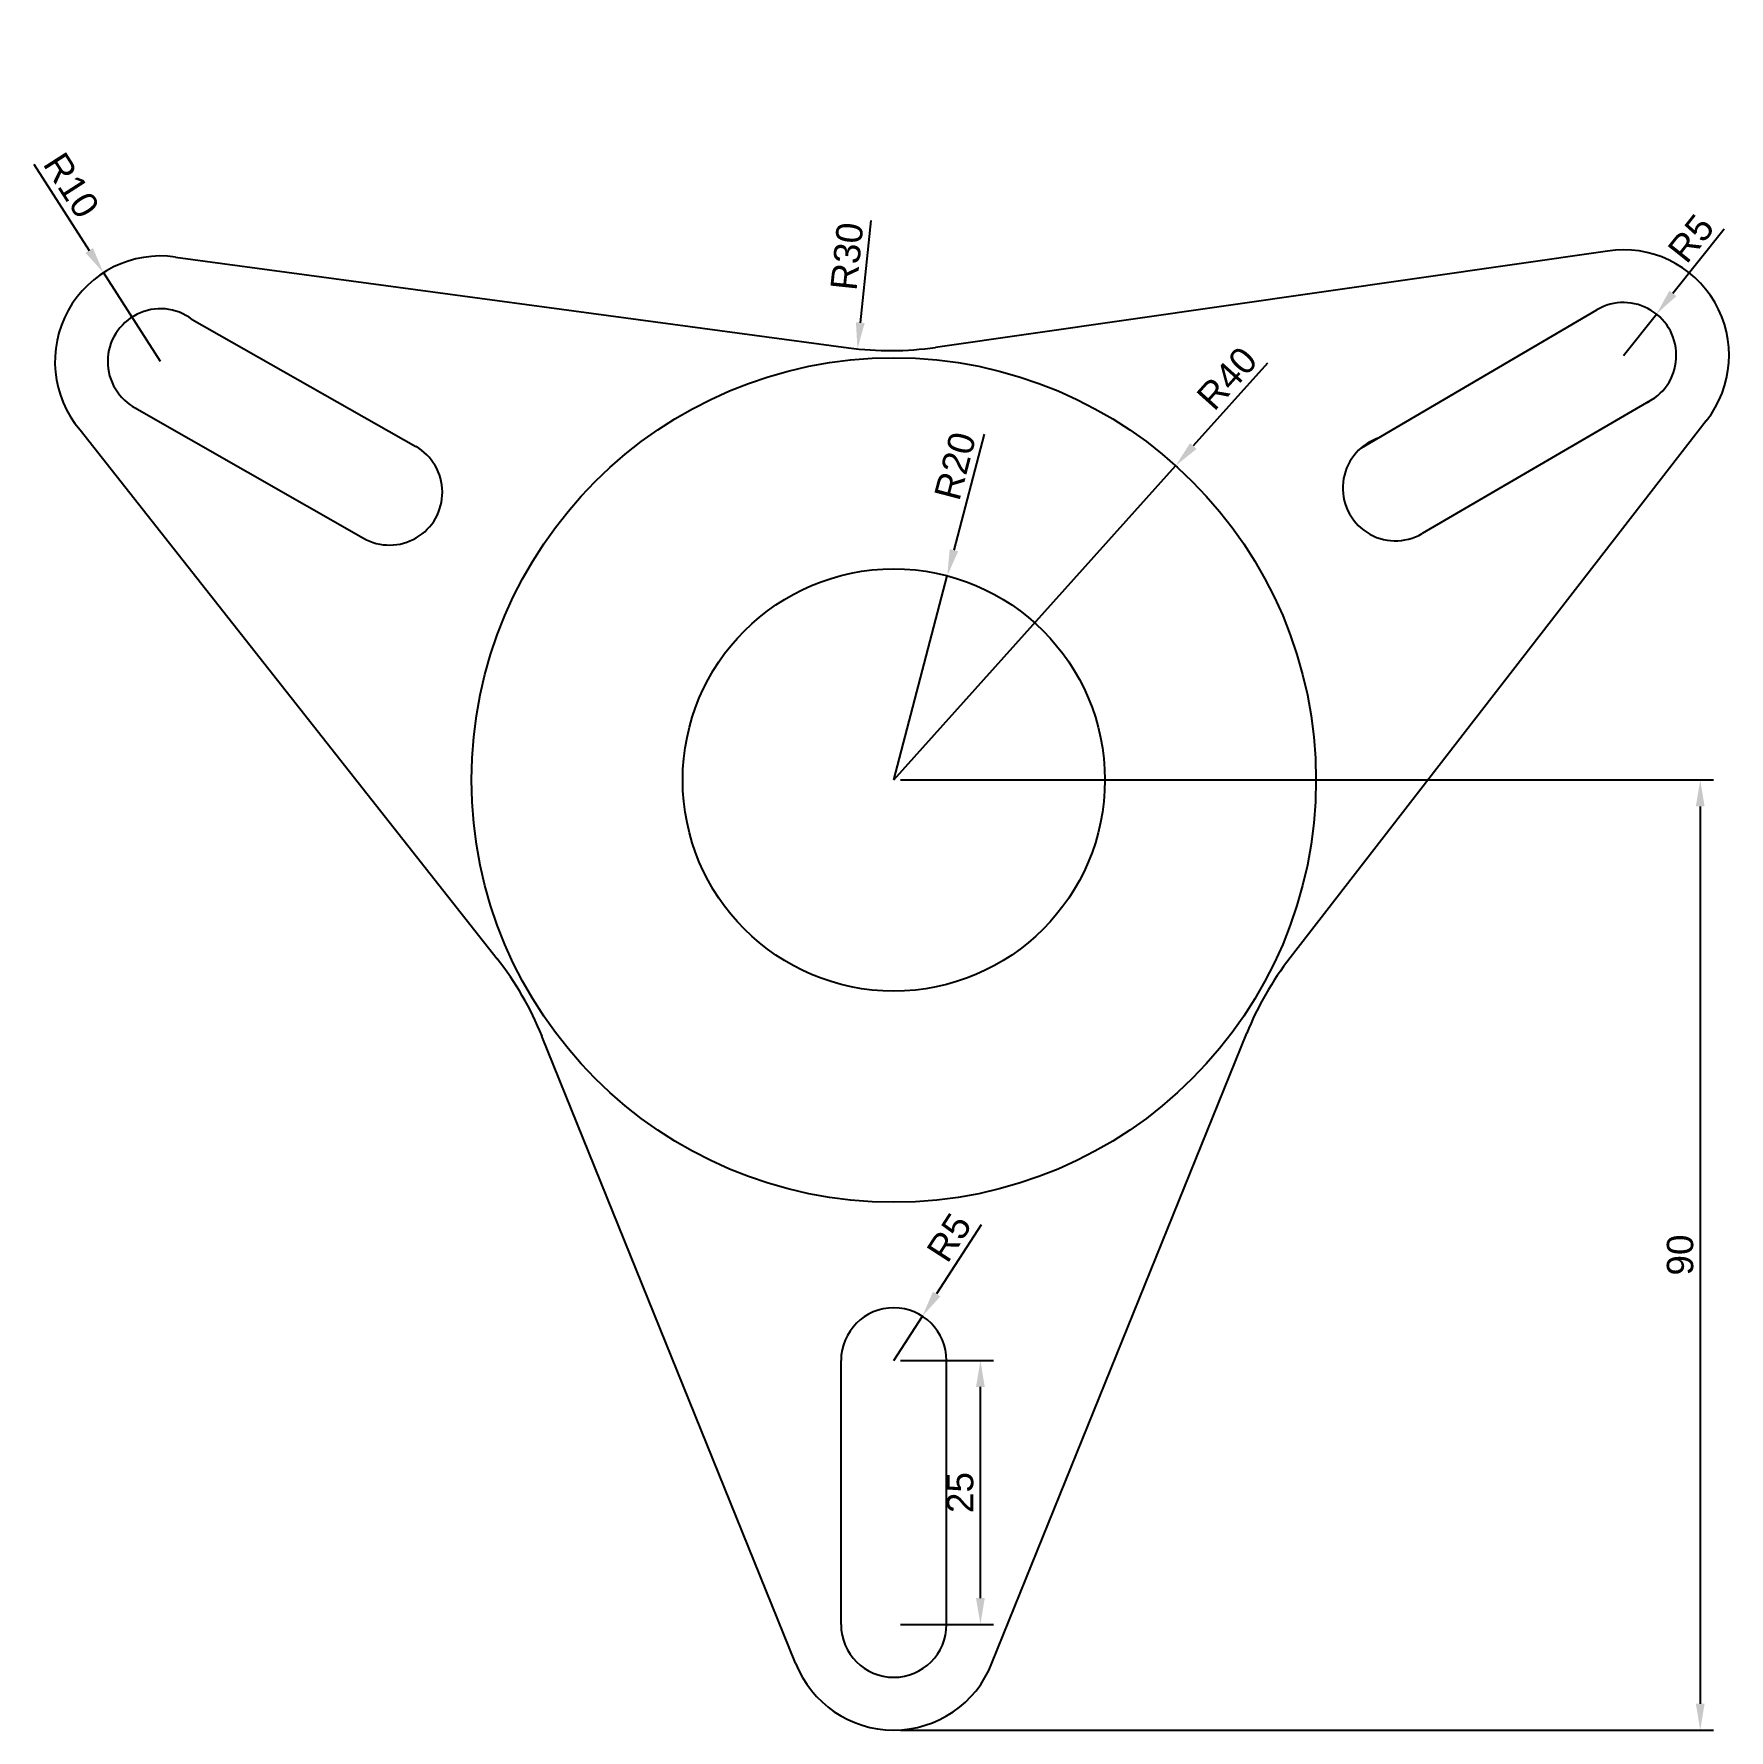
# Model space of a CAD drawing. Header units: millimetres. Extents: x 419 to 579, y 410 to 571.
import ezdxf

# ---------------------------------------------------------------- set-up
doc = ezdxf.new("R2010")
doc.units = ezdxf.units.MM
doc.styles.get("Standard").update_dxf_attribs({"font": 'arial.ttf'})
doc.dimstyles.new('ISO-25', dxfattribs={"dimtxt": 2.5, "dimasz": 2.5, "dimexe": 1.25, "dimexo": 0.625, "dimtad": 1, "dimtxsty": 'Standard', "dimcen": 2.5, "dimadec": 0, "dimazin": 0, "dimtfac": 1, "dimtmove": 0, "dimatfit": 3, "dimfxl": 1, "dimarcsym": 0})

# ---------------------------------------------------------------- blocks, each defined once
blk = doc.blocks.new('*D2')
at = {"color": 0, "lineweight": -2, "transparency": 16777216}
for p, q in [((508.58, 532.75), (505.7, 521.77)), ((500, 500), (505.07, 519.35))]:
    blk.add_line(p, q, dxfattribs=at)
at = {"color": 0, "transparency": 16777216}
blk.add_solid([(505.3, 521.87), (506.1, 521.66), (505.07, 519.35)], dxfattribs=at)
at = {"layer": 'Defpoints', "color": 0, "transparency": 16777216}
for p in [(505.07, 519.35), (500, 500)]:
    blk.add_point(p, dxfattribs=at)
at = {"color": 0, "transparency": 16777216, "insert": (505.82, 529.74), "char_height": 2.5, "attachment_point": 5, "rotation": 75.323}
blk.add_mtext('R20', dxfattribs=at)
blk = doc.blocks.new('*D3')
at = {"color": 0, "lineweight": -2, "transparency": 16777216}
for p, q in [((535.41, 539.47), (528.38, 531.64)), ((500, 500), (526.71, 529.77))]:
    blk.add_line(p, q, dxfattribs=at)
at = {"color": 0, "transparency": 16777216}
blk.add_solid([(528.07, 531.91), (528.69, 531.36), (526.71, 529.77)], dxfattribs=at)
at = {"layer": 'Defpoints', "color": 0, "transparency": 16777216}
for p in [(526.71, 529.77), (500, 500)]:
    blk.add_point(p, dxfattribs=at)
at = {"color": 0, "transparency": 16777216, "insert": (531.58, 538.05), "char_height": 2.5, "attachment_point": 5, "rotation": 48.1047}
blk.add_mtext('R40', dxfattribs=at)
blk = doc.blocks.new('*D4')
at = {"color": 0, "lineweight": -2, "transparency": 16777216}
for p, q in [((418.52, 558.34), (423.76, 550.16)), ((430.51, 539.64), (425.11, 548.06))]:
    blk.add_line(p, q, dxfattribs=at)
at = {"color": 0, "transparency": 16777216}
blk.add_solid([(424.11, 550.39), (423.41, 549.94), (425.11, 548.06)], dxfattribs=at)
at = {"layer": 'Defpoints', "color": 0, "transparency": 16777216}
for p in [(425.11, 548.06), (430.51, 539.64)]:
    blk.add_point(p, dxfattribs=at)
at = {"color": 0, "transparency": 16777216, "insert": (422.07, 556.33), "char_height": 2.5, "attachment_point": 5, "rotation": 302.6666}
blk.add_mtext('R10', dxfattribs=at)
blk = doc.blocks.new('*D5')
at = {"color": 0, "lineweight": -2, "transparency": 16777216}
for p, q in [((500.63, 445), (509.46, 445)), ((508.21, 422.5), (508.21, 442.5)), ((500.63, 420), (509.46, 420))]:
    blk.add_line(p, q, dxfattribs=at)
at = {"color": 0, "transparency": 16777216}
for points in [[(507.79, 442.5), (508.62, 442.5), (508.21, 445)], [(507.79, 422.5), (508.62, 422.5), (508.21, 420)]]:
    blk.add_solid(points, dxfattribs=at)
at = {"layer": 'Defpoints', "color": 0, "transparency": 16777216}
for p in [(500, 445), (508.21, 445), (500, 420)]:
    blk.add_point(p, dxfattribs=at)
at = {"color": 0, "transparency": 16777216, "insert": (506.3, 432.5), "char_height": 2.5, "attachment_point": 5, "rotation": 90}
blk.add_mtext('25', dxfattribs=at)
blk = doc.blocks.new('*D6')
at = {"color": 0, "lineweight": -2, "transparency": 16777216}
for p, q in [((508.28, 457.87), (504.06, 451.31)), ((500, 445), (502.71, 449.2))]:
    blk.add_line(p, q, dxfattribs=at)
at = {"color": 0, "transparency": 16777216}
blk.add_solid([(503.71, 451.53), (504.41, 451.08), (502.71, 449.2)], dxfattribs=at)
at = {"layer": 'Defpoints', "color": 0, "transparency": 16777216}
for p in [(502.71, 449.2), (500, 445)]:
    blk.add_point(p, dxfattribs=at)
at = {"color": 0, "transparency": 16777216, "insert": (505.25, 456.66), "char_height": 2.5, "attachment_point": 5, "rotation": 57.2327}
blk.add_mtext('R5', dxfattribs=at)
blk = doc.blocks.new('*D7')
at = {"color": 0, "lineweight": -2, "transparency": 16777216}
for p, q in [((500.63, 500), (577.67, 500)), ((576.42, 497.5), (576.42, 412.5)), ((500.63, 410), (577.67, 410))]:
    blk.add_line(p, q, dxfattribs=at)
at = {"color": 0, "transparency": 16777216}
for points in [[(576, 497.5), (576.83, 497.5), (576.42, 500)], [(576, 412.5), (576.83, 412.5), (576.42, 410)]]:
    blk.add_solid(points, dxfattribs=at)
at = {"layer": 'Defpoints', "color": 0, "transparency": 16777216}
for p in [(500, 500), (500, 410), (576.42, 410)]:
    blk.add_point(p, dxfattribs=at)
at = {"color": 0, "transparency": 16777216, "insert": (574.52, 455), "char_height": 2.5, "attachment_point": 5, "rotation": 90}
blk.add_mtext('90', dxfattribs=at)
blk = doc.blocks.new('*D8')
at = {"color": 0, "lineweight": -2, "transparency": 16777216}
for p, q in [((578.68, 552.19), (573.82, 546.09)), ((569.15, 540.22), (572.27, 544.14))]:
    blk.add_line(p, q, dxfattribs=at)
at = {"color": 0, "transparency": 16777216}
blk.add_solid([(573.5, 546.35), (574.15, 545.83), (572.27, 544.14)], dxfattribs=at)
at = {"layer": 'Defpoints', "color": 0, "transparency": 16777216}
for p in [(572.27, 544.14), (569.15, 540.22)]:
    blk.add_point(p, dxfattribs=at)
at = {"color": 0, "transparency": 16777216, "insert": (575.55, 551.3), "char_height": 2.5, "attachment_point": 5, "rotation": 51.4693}
blk.add_mtext('R5', dxfattribs=at)
blk = doc.blocks.new('*D10')
at = {"color": 0, "lineweight": -2, "transparency": 16777216}
blk.add_line((497.84, 552.99), (496.82, 543.32), dxfattribs=at)
at = {"color": 0, "transparency": 16777216}
blk.add_solid([(496.41, 543.37), (497.24, 543.28), (496.56, 540.84)], dxfattribs=at)
at = {"layer": 'Defpoints', "color": 0, "transparency": 16777216}
for p in [(499.7, 570.67), (496.56, 540.84)]:
    blk.add_point(p, dxfattribs=at)
at = {"color": 0, "transparency": 16777216, "insert": (495.57, 549.6), "char_height": 2.5, "attachment_point": 5, "rotation": 83.9917}
blk.add_mtext('R30', dxfattribs=at)

msp = doc.modelspace()

# ---------------------------------------------------------------- linework, layer by layer
for p, q in [((431.943, 549.536), (495.694, 540.942)), ((567.623, 550.107), (503.96, 540.977)), ((433.519, 543.633), (454.696, 531.599)), ((544.317, 531.475), (566.625, 544.539)), ((427.83, 535.419), (449.748, 522.909)), ((572.076, 536.169), (550.06, 523.335)), ((576.988, 534.012), (537.549, 483.148)), ((422.89, 533.164), (462.408, 483.069)), ((490.688, 416.354), (466.665, 475.739)), ((509.305, 416.337), (533.447, 476.016)), ((495, 420), (495, 445)), ((505, 420), (505, 445))]:
    msp.add_line(p, q)
for radius in [40, 20]:
    msp.add_circle((500, 500), radius)
for centre, radius, start, end in [((430.511, 539.639), 10, 81.76744, 220.35283), ((569.152, 540.225), 10, 321.58955, 98.79374), ((569.152, 540.225), 5, 294.68402, 120.35363), ((430.511, 539.639), 5, 53.00695, 242.99885), ((499.702, 570.673), 30, 262.32272, 278.16113), ((547.542, 527.654), 5, 110.53883, 300.23974), ((452.226, 527.252), 5, 240.28519, 60.39313), ((438.855, 464.489), 30, 22.0248, 38.26862), ((561.257, 464.766), 30, 142.21068, 157.97534), ((500, 445), 5, 0, 180), ((500, 420), 5, 180, 0), ((500, 420), 10, 201.38348, 338.51465)]:
    msp.add_arc(centre, radius, start, end)

# ---------------------------------------------------------------- dimensions: what is measured, and where the dimension line sits
for center, mpoint, picture, middle in [((499.702, 570.673), (496.561, 540.838), '*D10', (497.462, 549.398)), ((500, 500), (526.711, 529.775), '*D3', (533, 536.785)), ((500, 500), (505.067, 519.347), '*D2', (507.664, 529.262))]:
    dim = msp.add_radius_dim(center=center, mpoint=mpoint, dimstyle='ISO-25')
    dim.commit()
    dim.dimension.update_dxf_attribs({"geometry": picture, "text_midpoint": middle, "dimtype": 164})
for center, mpoint, picture, middle in [((430.511, 539.639), (425.113, 548.057), '*D4', (422.068, 556.33)), ((569.152, 540.225), (572.267, 544.136), '*D8', (575.549, 551.302)), ((500, 445), (502.706, 449.204), '*D6', (505.252, 456.663))]:
    dim = msp.add_radius_dim(center=center, mpoint=mpoint, dimstyle='ISO-25')
    dim.commit()
    dim.dimension.update_dxf_attribs({"geometry": picture, "text_midpoint": middle})
for base, p1, p2, picture, middle in [((576.418, 410), (500, 500), (500, 410), '*D7', (574.517, 455)), ((508.205, 445), (500, 420), (500, 445), '*D5', (506.304, 432.5))]:
    dim = msp.add_linear_dim(base=base, p1=p1, p2=p2, angle=90, dimstyle='ISO-25')
    dim.commit()
    dim.dimension.update_dxf_attribs({"geometry": picture, "text_midpoint": middle})

doc.saveas('drawing.dxf')
